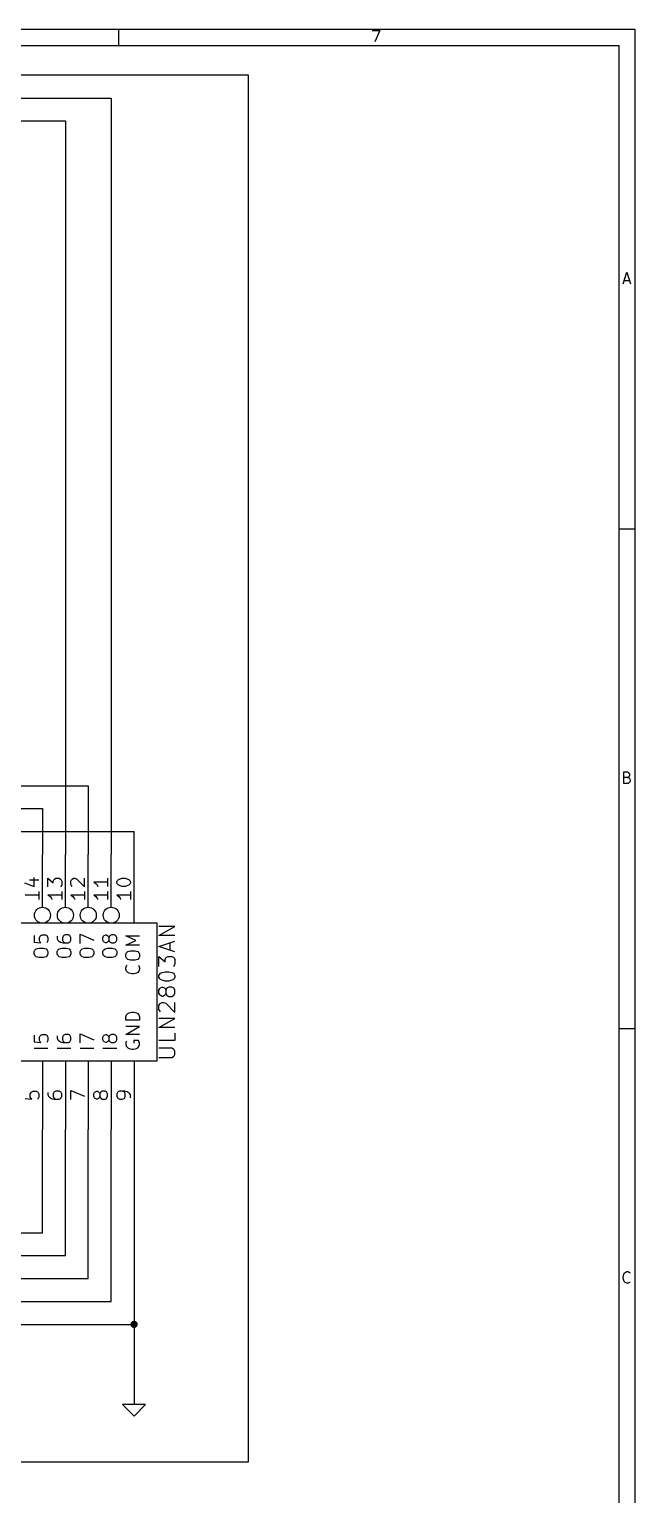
# Model space of a CAD drawing. Extents: x 4000 to 161350, y 4000 to 113000.
# Drawn here: x 134925 to 161350, y 49070 to 113000 of the extents above; entities that cross this region are included whole.
import ezdxf

# ---------------------------------------------------------------- set-up
doc = ezdxf.new("R2010")
doc.units = 0
for name, color, linetype in [('BLACK', 1, 'CONTINUOUS'), ('CYAN', 4, 'CONTINUOUS'), ('GREEN', 3, 'CONTINUOUS'), ('LIGHTBLUE', 10, 'CONTINUOUS'), ('RED', 5, 'CONTINUOUS')]:
    doc.layers.add(name, color=color, linetype=linetype)

msp = doc.modelspace()

# ---------------------------------------------------------------- linework, layer by layer
at = {"layer": 'BLACK'}
for p, q in [((4000, 113000), (161350, 113000)), ((138820, 113000), (138820, 112300)), ((149890, 112950), (150220, 112950)), ((150220, 112950), (150010, 112450)), ((161350, 113000), (161350, 4000)), ((4700, 112300), (160650, 112300)), ((160650, 112300), (160650, 4700)), ((160840, 101900), (161000, 102400)), ((161000, 102400), (161170, 101900)), ((160890, 102040), (161120, 102040)), ((161350, 91200), (160650, 91200)), ((160870, 80100), (160870, 80600)), ((160870, 80600), (161040, 80600)), ((161040, 80600), (161080, 80570)), ((161080, 80570), (161110, 80550)), ((161040, 80360), (160870, 80360)), ((161060, 80100), (160870, 80100)), ((161080, 80380), (161040, 80360)), ((161040, 80360), (161110, 80340)), ((161110, 80120), (161060, 80100)), ((161110, 80410), (161080, 80380)), ((161110, 80550), (161130, 80500)), ((161130, 80450), (161110, 80410)), ((161110, 80340), (161130, 80310)), ((161130, 80150), (161110, 80120)), ((161130, 80500), (161130, 80450)), ((161130, 80310), (161150, 80260)), ((161150, 80190), (161130, 80150)), ((161150, 80260), (161150, 80190)), ((161350, 69400), (160650, 69400)), ((160850, 58580), (160870, 58680)), ((160850, 58510), (160850, 58580)), ((160870, 58420), (160850, 58510)), ((160870, 58680), (160890, 58730)), ((160890, 58370), (160870, 58420)), ((160890, 58730), (160940, 58770)), ((160940, 58320), (160890, 58370)), ((160940, 58770), (161010, 58800)), ((161010, 58300), (160940, 58320)), ((161010, 58800), (161060, 58800)), ((161060, 58300), (161010, 58300)), ((161060, 58800), (161130, 58770)), ((161130, 58320), (161060, 58300)), ((161130, 58770), (161150, 58750)), ((161150, 58350), (161130, 58320))]:
    msp.add_line(p, q, dxfattribs=at)
at = {"layer": 'CYAN'}
for p, q in [((137140, 73120), (137140, 73520)), ((137140, 73520), (137740, 73260)), ((140580, 73460), (141280, 73860)), ((141280, 73860), (140580, 73860)), ((135140, 73460), (135140, 73170)), ((135140, 73170), (135430, 73140)), ((135170, 72830), (135230, 72890)), ((135230, 72890), (135340, 72910)), ((135340, 72910), (135540, 72910)), ((135370, 73370), (135400, 73430)), ((135370, 73230), (135370, 73370)), ((135400, 73170), (135370, 73230)), ((135400, 73430), (135430, 73460)), ((135430, 73140), (135400, 73170)), ((135430, 73460), (135490, 73490)), ((135490, 73490), (135630, 73490)), ((135540, 72910), (135660, 72890)), ((135630, 73490), (135690, 73460)), ((135660, 72890), (135710, 72830)), ((135690, 73460), (135710, 73430)), ((135710, 73170), (135690, 73140)), ((135710, 73430), (135740, 73370)), ((135740, 73230), (135710, 73170)), ((135740, 73370), (135740, 73230)), ((136140, 73430), (136140, 73320)), ((136140, 73320), (136170, 73260)), ((136170, 73260), (136200, 73230)), ((136170, 72830), (136230, 72890)), ((136200, 73230), (136290, 73170)), ((136230, 72890), (136340, 72910)), ((136290, 73170), (136400, 73140)), ((136340, 72910), (136540, 72910)), ((136400, 73430), (136370, 73370)), ((136370, 73370), (136370, 73260)), ((136370, 73260), (136400, 73200)), ((136430, 73460), (136400, 73430)), ((136400, 73200), (136430, 73170)), ((136400, 73140), (136630, 73140)), ((136490, 73490), (136430, 73460)), ((136430, 73170), (136490, 73140)), ((136630, 73490), (136490, 73490)), ((136540, 72910), (136660, 72890)), ((136690, 73460), (136630, 73490)), ((136630, 73140), (136690, 73170)), ((136660, 72890), (136710, 72830)), ((136710, 73430), (136690, 73460)), ((136690, 73170), (136710, 73200)), ((136740, 73370), (136710, 73430)), ((136710, 73200), (136740, 73260)), ((136740, 73260), (136740, 73370)), ((137170, 72830), (137230, 72890)), ((137230, 72890), (137340, 72910)), ((137340, 72910), (137540, 72910)), ((137540, 72910), (137660, 72890)), ((137660, 72890), (137710, 72830)), ((138140, 73370), (138170, 73430)), ((138140, 73260), (138140, 73370)), ((138170, 73200), (138140, 73260)), ((138170, 73430), (138200, 73460)), ((138200, 73170), (138170, 73200)), ((138170, 72830), (138230, 72890)), ((138200, 73460), (138260, 73490)), ((138260, 73140), (138200, 73170)), ((138230, 72890), (138340, 72910)), ((138260, 73490), (138290, 73490)), ((138290, 73140), (138260, 73140)), ((138290, 73490), (138340, 73460)), ((138340, 73170), (138290, 73140)), ((138340, 73460), (138370, 73430)), ((138370, 73200), (138340, 73170)), ((138340, 72910), (138540, 72910)), ((138370, 73430), (138400, 73370)), ((138400, 73260), (138370, 73200)), ((138430, 73430), (138400, 73370)), ((138400, 73370), (138400, 73260)), ((138400, 73260), (138430, 73200)), ((138460, 73460), (138430, 73430)), ((138430, 73200), (138460, 73170)), ((138510, 73490), (138460, 73460)), ((138460, 73170), (138510, 73140)), ((138630, 73490), (138510, 73490)), ((138510, 73140), (138630, 73140)), ((138540, 72910), (138660, 72890)), ((138690, 73460), (138630, 73490)), ((138630, 73140), (138690, 73170)), ((138660, 72890), (138710, 72830)), ((138710, 73430), (138690, 73460)), ((138690, 73170), (138710, 73200)), ((138740, 73370), (138710, 73430)), ((138710, 73200), (138740, 73260)), ((138740, 73260), (138740, 73370)), ((139570, 73250), (139140, 73450)), ((139140, 73450), (139740, 73450)), ((139140, 73050), (139570, 73250)), ((139740, 73050), (139140, 73050)), ((141280, 73460), (140580, 73460)), ((140580, 72990), (141280, 73220)), ((141280, 72760), (140580, 72990)), ((141080, 72820), (141080, 73160)), ((135140, 72770), (135170, 72830)), ((135140, 72660), (135140, 72770)), ((135170, 72600), (135140, 72660)), ((135230, 72540), (135170, 72600)), ((135340, 72510), (135230, 72540)), ((135540, 72510), (135340, 72510)), ((135660, 72540), (135540, 72510)), ((135710, 72600), (135660, 72540)), ((135710, 72830), (135740, 72770)), ((135740, 72660), (135710, 72600)), ((135740, 72770), (135740, 72660)), ((136140, 72770), (136170, 72830)), ((136140, 72660), (136140, 72770)), ((136170, 72600), (136140, 72660)), ((136230, 72540), (136170, 72600)), ((136340, 72510), (136230, 72540)), ((136540, 72510), (136340, 72510)), ((136660, 72540), (136540, 72510)), ((136710, 72600), (136660, 72540)), ((136710, 72830), (136740, 72770)), ((136740, 72660), (136710, 72600)), ((136740, 72770), (136740, 72660)), ((137140, 72770), (137170, 72830)), ((137140, 72660), (137140, 72770)), ((137170, 72600), (137140, 72660)), ((137230, 72540), (137170, 72600)), ((137340, 72510), (137230, 72540)), ((137540, 72510), (137340, 72510)), ((137660, 72540), (137540, 72510)), ((137710, 72600), (137660, 72540)), ((137710, 72830), (137740, 72770)), ((137740, 72660), (137710, 72600)), ((137740, 72770), (137740, 72660)), ((138140, 72770), (138170, 72830)), ((138140, 72660), (138140, 72770)), ((138170, 72600), (138140, 72660)), ((138230, 72540), (138170, 72600)), ((138340, 72510), (138230, 72540)), ((138540, 72510), (138340, 72510)), ((138660, 72540), (138540, 72510)), ((138710, 72600), (138660, 72540)), ((138710, 72830), (138740, 72770)), ((138740, 72660), (138710, 72600)), ((138740, 72770), (138740, 72660)), ((139140, 72650), (139170, 72710)), ((139140, 72540), (139140, 72650)), ((139170, 72480), (139140, 72540)), ((139170, 72710), (139230, 72770)), ((139230, 72420), (139170, 72480)), ((139230, 72770), (139340, 72790)), ((139340, 72390), (139230, 72420)), ((139340, 72790), (139540, 72790)), ((139540, 72390), (139340, 72390)), ((139540, 72790), (139660, 72770)), ((139660, 72420), (139540, 72390)), ((139660, 72770), (139710, 72710)), ((139710, 72480), (139660, 72420)), ((139710, 72710), (139740, 72650)), ((139740, 72540), (139710, 72480)), ((139740, 72650), (139740, 72540)), ((140580, 72120), (140580, 72550)), ((140580, 72550), (140850, 72320)), ((140850, 72420), (140880, 72490)), ((140850, 72320), (140850, 72420)), ((140880, 72490), (140920, 72520)), ((140920, 72520), (140980, 72550)), ((140980, 72550), (141150, 72550)), ((141150, 72550), (141220, 72520)), ((141220, 72520), (141250, 72490)), ((141250, 72490), (141280, 72420)), ((141280, 72420), (141280, 72220)), ((139140, 72050), (139170, 72140)), ((139140, 71990), (139140, 72050)), ((139170, 71910), (139140, 71990)), ((139170, 72140), (139200, 72170)), ((139230, 71850), (139170, 71910)), ((139290, 71820), (139230, 71850)), ((139400, 71790), (139290, 71820)), ((139490, 71790), (139400, 71790)), ((139600, 71820), (139490, 71790)), ((139660, 71850), (139600, 71820)), ((139710, 71910), (139660, 71850)), ((139690, 72170), (139710, 72140)), ((139710, 72140), (139740, 72050)), ((139740, 71990), (139710, 71910)), ((139740, 72050), (139740, 71990)), ((140580, 71720), (140620, 71780)), ((140580, 71650), (140580, 71720)), ((140620, 71580), (140580, 71650)), ((140620, 71780), (140650, 71820)), ((140650, 71820), (140720, 71850)), ((140720, 71850), (140850, 71880)), ((140850, 71880), (141020, 71880)), ((141020, 71880), (141150, 71850)), ((141150, 71850), (141220, 71820)), ((141250, 72150), (141220, 72120)), ((141220, 71820), (141250, 71780)), ((141280, 72220), (141250, 72150)), ((141250, 71780), (141280, 71720)), ((141280, 71650), (141250, 71580)), ((141280, 71720), (141280, 71650)), ((140580, 71080), (140620, 71150)), ((140580, 70950), (140580, 71080)), ((140650, 71550), (140620, 71580)), ((140620, 71150), (140650, 71180)), ((140720, 71520), (140650, 71550)), ((140650, 71180), (140720, 71210)), ((140850, 71480), (140720, 71520)), ((140720, 71210), (140750, 71210)), ((140750, 71210), (140820, 71180)), ((140820, 71180), (140850, 71150)), ((141020, 71480), (140850, 71480)), ((140850, 71150), (140880, 71080)), ((140920, 71150), (140880, 71080)), ((140880, 71080), (140880, 70950)), ((140950, 71180), (140920, 71150)), ((141020, 71210), (140950, 71180)), ((141150, 71520), (141020, 71480)), ((141150, 71210), (141020, 71210)), ((141220, 71550), (141150, 71520)), ((141220, 71180), (141150, 71210)), ((141250, 71580), (141220, 71550)), ((141250, 71150), (141220, 71180)), ((141280, 71080), (141250, 71150)), ((141280, 70950), (141280, 71080)), ((140620, 70880), (140580, 70950)), ((140580, 70410), (140620, 70480)), ((140580, 70240), (140580, 70410)), ((140650, 70850), (140620, 70880)), ((140620, 70480), (140650, 70510)), ((140720, 70810), (140650, 70850)), ((140650, 70510), (140720, 70540)), ((140750, 70810), (140720, 70810)), ((140720, 70540), (140780, 70540)), ((140820, 70850), (140750, 70810)), ((140780, 70540), (140880, 70510)), ((140850, 70880), (140820, 70850)), ((140880, 70950), (140850, 70880)), ((140880, 70950), (140920, 70880)), ((140880, 70510), (141280, 70110)), ((140920, 70880), (140950, 70850)), ((140950, 70850), (141020, 70810)), ((141020, 70810), (141150, 70810)), ((141150, 70810), (141220, 70850)), ((141220, 70850), (141250, 70880)), ((141250, 70880), (141280, 70950)), ((141280, 70110), (141280, 70540)), ((139140, 69920), (139170, 70000)), ((139140, 69770), (139140, 69920)), ((139740, 69770), (139140, 69770)), ((139170, 70000), (139230, 70060)), ((139230, 70060), (139290, 70090)), ((139290, 70090), (139400, 70120)), ((139400, 70120), (139490, 70120)), ((139490, 70120), (139600, 70090)), ((139600, 70090), (139660, 70060)), ((139660, 70060), (139710, 70000)), ((139710, 70000), (139740, 69920)), ((139740, 69920), (139740, 69770)), ((140620, 70180), (140580, 70240)), ((140580, 69450), (141280, 69850)), ((141280, 69850), (140580, 69850)), ((140650, 70140), (140620, 70180)), ((135140, 69120), (135140, 68830)), ((135370, 69030), (135400, 69090)), ((135400, 69090), (135430, 69120)), ((135430, 69120), (135490, 69150)), ((135490, 69150), (135630, 69150)), ((135630, 69150), (135690, 69120)), ((135690, 69120), (135710, 69090)), ((135710, 69090), (135740, 69030)), ((136140, 69090), (136140, 68980)), ((136400, 69090), (136370, 69030)), ((136430, 69120), (136400, 69090)), ((136490, 69150), (136430, 69120)), ((136630, 69150), (136490, 69150)), ((136690, 69120), (136630, 69150)), ((136710, 69090), (136690, 69120)), ((136740, 69030), (136710, 69090)), ((137140, 68780), (137140, 69180)), ((137140, 69180), (137740, 68920)), ((138140, 69030), (138170, 69090)), ((138170, 69090), (138200, 69120)), ((138200, 69120), (138260, 69150)), ((138260, 69150), (138290, 69150)), ((138290, 69150), (138340, 69120)), ((138340, 69120), (138370, 69090)), ((138370, 69090), (138400, 69030)), ((138430, 69090), (138400, 69030)), ((138460, 69120), (138430, 69090)), ((138510, 69150), (138460, 69120)), ((138630, 69150), (138510, 69150)), ((138690, 69120), (138630, 69150)), ((138710, 69090), (138690, 69120)), ((138740, 69030), (138710, 69090)), ((139140, 69140), (139740, 69490)), ((139740, 69490), (139140, 69490)), ((139740, 69140), (139140, 69140)), ((141280, 69450), (140580, 69450)), ((141280, 69210), (141280, 68880)), ((135140, 68830), (135430, 68800)), ((135740, 68540), (135140, 68540)), ((135370, 68890), (135370, 69030)), ((135400, 68830), (135370, 68890)), ((135430, 68800), (135400, 68830)), ((135710, 68830), (135690, 68800)), ((135740, 68890), (135710, 68830)), ((135740, 69030), (135740, 68890)), ((136140, 68980), (136170, 68920)), ((136740, 68540), (136140, 68540)), ((136170, 68920), (136200, 68890)), ((136200, 68890), (136290, 68830)), ((136290, 68830), (136400, 68800)), ((136370, 69030), (136370, 68920)), ((136370, 68920), (136400, 68860)), ((136400, 68860), (136430, 68830)), ((136400, 68800), (136630, 68800)), ((136430, 68830), (136490, 68800)), ((136630, 68800), (136690, 68830)), ((136690, 68830), (136710, 68860)), ((136710, 68860), (136740, 68920)), ((136740, 68920), (136740, 69030)), ((137740, 68540), (137140, 68540)), ((138140, 68920), (138140, 69030)), ((138170, 68860), (138140, 68920)), ((138740, 68540), (138140, 68540)), ((138200, 68830), (138170, 68860)), ((138260, 68800), (138200, 68830)), ((138290, 68800), (138260, 68800)), ((138340, 68830), (138290, 68800)), ((138370, 68860), (138340, 68830)), ((138400, 68920), (138370, 68860)), ((138400, 69030), (138400, 68920)), ((138400, 68920), (138430, 68860)), ((138430, 68860), (138460, 68830)), ((138460, 68830), (138510, 68800)), ((138510, 68800), (138630, 68800)), ((138630, 68800), (138690, 68830)), ((138690, 68830), (138710, 68860)), ((138710, 68860), (138740, 68920)), ((138740, 68920), (138740, 69030)), ((139170, 68860), (139140, 68800)), ((139140, 68800), (139140, 68710)), ((139140, 68710), (139170, 68630)), ((139170, 68630), (139230, 68570)), ((139230, 68570), (139290, 68540)), ((139290, 68540), (139400, 68510)), ((139400, 68510), (139490, 68510)), ((139690, 68890), (139490, 68890)), ((139490, 68890), (139490, 68770)), ((139490, 68510), (139600, 68540)), ((139600, 68540), (139660, 68570)), ((139660, 68570), (139710, 68630)), ((139710, 68860), (139690, 68890)), ((139740, 68770), (139710, 68860)), ((139710, 68630), (139740, 68710)), ((139740, 68710), (139740, 68770)), ((141280, 68880), (140580, 68880)), ((141150, 68550), (140580, 68550)), ((141220, 68510), (141150, 68550)), ((141250, 68480), (141220, 68510)), ((141280, 68410), (141250, 68480)), ((141280, 68280), (141280, 68410)), ((140580, 68150), (141150, 68150)), ((141150, 68150), (141220, 68180)), ((141220, 68180), (141250, 68210)), ((141250, 68210), (141280, 68280))]:
    msp.add_line(p, q, dxfattribs=at)
at = {"layer": 'GREEN'}
for p, q in [((103500, 110000), (138500, 110000)), ((138500, 110000), (138500, 77000)), ((102500, 109000), (136500, 109000)), ((136500, 109000), (136500, 77000)), ((103500, 80000), (137500, 80000)), ((137500, 80000), (137500, 77000)), ((102500, 79000), (135500, 79000)), ((135500, 79000), (135500, 77000)), ((95500, 78000), (139500, 78000)), ((139500, 77000), (139500, 78000)), ((135500, 60500), (135500, 65000)), ((136500, 59500), (136500, 65000)), ((137500, 58500), (137500, 65000)), ((138500, 57500), (138500, 65000)), ((139500, 65000), (139500, 53000)), ((128000, 60500), (135500, 60500)), ((128000, 59500), (136500, 59500)), ((128000, 58500), (137500, 58500)), ((128000, 57500), (138500, 57500)), ((128000, 56500), (139500, 56500))]:
    msp.add_line(p, q, dxfattribs=at)
at = {"layer": 'GREEN', "const_width": 160}
msp.add_lwpolyline([(139420, 56500, 1), (139580, 56500, 1)], format="xyb", close=True, dxfattribs=at)
at = {"layer": 'LIGHTBLUE'}
for p, q in [((144500, 111000), (92500, 111000)), ((144500, 50500), (144500, 111000)), ((110500, 50500), (144500, 50500))]:
    msp.add_line(p, q, dxfattribs=at)
at = {"layer": 'RED'}
for p, q in [((135500, 74700), (135500, 77000)), ((136500, 74700), (136500, 77000)), ((137500, 74700), (137500, 77000)), ((138500, 74700), (138500, 77000)), ((139500, 74000), (139500, 77000)), ((134710, 75760), (135140, 75610)), ((134940, 75900), (135340, 75900)), ((135140, 75610), (135140, 75990)), ((135740, 75590), (135740, 75960)), ((135740, 75960), (135970, 75760)), ((135970, 75840), (136000, 75900)), ((135970, 75760), (135970, 75840)), ((136000, 75900), (136030, 75930)), ((136030, 75930), (136090, 75960)), ((136090, 75960), (136230, 75960)), ((136230, 75960), (136290, 75930)), ((136290, 75930), (136310, 75900)), ((136310, 75610), (136290, 75590)), ((136310, 75900), (136340, 75840)), ((136340, 75670), (136310, 75610)), ((136340, 75840), (136340, 75670)), ((136740, 75840), (136770, 75900)), ((136740, 75700), (136740, 75840)), ((136770, 75640), (136740, 75700)), ((136770, 75900), (136800, 75930)), ((136800, 75610), (136770, 75640)), ((136800, 75930), (136860, 75960)), ((136860, 75960), (136910, 75960)), ((136910, 75960), (137000, 75930)), ((137000, 75930), (137340, 75590)), ((137340, 75590), (137340, 75960)), ((138340, 75790), (137740, 75790)), ((137740, 75790), (137830, 75730)), ((137830, 75730), (137890, 75670)), ((137890, 75670), (137910, 75610)), ((138340, 75960), (138340, 75610)), ((138740, 75810), (138770, 75870)), ((138740, 75760), (138740, 75810)), ((138770, 75700), (138740, 75760)), ((138770, 75870), (138800, 75900)), ((138800, 75670), (138770, 75700)), ((138800, 75900), (138860, 75930)), ((138860, 75640), (138800, 75670)), ((138860, 75930), (138970, 75960)), ((138970, 75610), (138860, 75640)), ((138970, 75960), (139110, 75960)), ((139110, 75610), (138970, 75610)), ((139110, 75960), (139230, 75930)), ((139230, 75640), (139110, 75610)), ((139230, 75930), (139290, 75900)), ((139290, 75670), (139230, 75640)), ((139290, 75900), (139310, 75870)), ((139310, 75700), (139290, 75670)), ((139310, 75870), (139340, 75810)), ((139340, 75760), (139310, 75700)), ((139340, 75810), (139340, 75760)), ((135340, 75220), (134740, 75220)), ((135340, 75390), (135340, 75040)), ((136340, 75220), (135740, 75220)), ((135740, 75220), (135830, 75160)), ((135830, 75160), (135890, 75100)), ((135890, 75100), (135910, 75040)), ((136340, 75390), (136340, 75040)), ((137340, 75220), (136740, 75220)), ((136740, 75220), (136830, 75160)), ((136830, 75160), (136890, 75100)), ((136890, 75100), (136910, 75040)), ((137340, 75390), (137340, 75040)), ((138340, 75220), (137740, 75220)), ((137740, 75220), (137830, 75160)), ((137830, 75160), (137890, 75100)), ((137890, 75100), (137910, 75040)), ((138340, 75390), (138340, 75040)), ((139340, 75220), (138740, 75220)), ((138740, 75220), (138830, 75160)), ((138830, 75160), (138890, 75100)), ((138890, 75100), (138910, 75040)), ((139340, 75390), (139340, 75040)), ((140500, 74000), (130500, 74000)), ((140500, 68000), (140500, 74000)), ((130500, 68000), (140500, 68000)), ((135500, 68000), (135500, 65000)), ((136500, 68000), (136500, 65000)), ((137500, 68000), (137500, 65000)), ((138500, 68000), (138500, 65000)), ((139500, 68000), (139500, 65000)), ((134970, 66560), (135000, 66620)), ((134970, 66420), (134970, 66560)), ((135000, 66620), (135030, 66650)), ((135030, 66650), (135090, 66680)), ((135090, 66680), (135230, 66680)), ((135230, 66680), (135290, 66650)), ((135290, 66650), (135310, 66620)), ((135310, 66620), (135340, 66560)), ((135340, 66560), (135340, 66420)), ((135740, 66620), (135740, 66510)), ((135740, 66510), (135770, 66450)), ((136000, 66620), (135970, 66560)), ((135970, 66560), (135970, 66450)), ((136030, 66650), (136000, 66620)), ((136090, 66680), (136030, 66650)), ((136230, 66680), (136090, 66680)), ((136290, 66650), (136230, 66680)), ((136310, 66620), (136290, 66650)), ((136340, 66560), (136310, 66620)), ((136340, 66450), (136340, 66560)), ((136740, 66310), (136740, 66710)), ((136740, 66710), (137340, 66450)), ((137740, 66560), (137770, 66620)), ((137740, 66450), (137740, 66560)), ((137770, 66620), (137800, 66650)), ((137800, 66650), (137860, 66680)), ((137860, 66680), (137890, 66680)), ((137890, 66680), (137940, 66650)), ((137940, 66650), (137970, 66620)), ((137970, 66620), (138000, 66560)), ((138030, 66620), (138000, 66560)), ((138000, 66560), (138000, 66450)), ((138060, 66650), (138030, 66620)), ((138110, 66680), (138060, 66650)), ((138230, 66680), (138110, 66680)), ((138290, 66650), (138230, 66680)), ((138310, 66620), (138290, 66650)), ((138340, 66560), (138310, 66620)), ((138340, 66450), (138340, 66560)), ((138770, 66620), (138740, 66560)), ((138740, 66560), (138740, 66450)), ((138800, 66650), (138770, 66620)), ((138860, 66680), (138800, 66650)), ((139090, 66680), (138860, 66680)), ((139060, 66650), (139000, 66680)), ((139090, 66620), (139060, 66650)), ((139200, 66650), (139090, 66680)), ((139110, 66560), (139090, 66620)), ((139110, 66450), (139110, 66560)), ((139290, 66590), (139200, 66650)), ((139310, 66560), (139290, 66590)), ((139340, 66510), (139310, 66560)), ((139340, 66390), (139340, 66510)), ((134740, 66360), (135030, 66330)), ((135000, 66360), (134970, 66420)), ((135030, 66330), (135000, 66360)), ((135310, 66360), (135290, 66330)), ((135340, 66420), (135310, 66360)), ((135770, 66450), (135800, 66420)), ((135800, 66420), (135890, 66360)), ((135890, 66360), (136000, 66330)), ((135970, 66450), (136000, 66390)), ((136000, 66390), (136030, 66360)), ((136000, 66330), (136230, 66330)), ((136030, 66360), (136090, 66330)), ((136230, 66330), (136290, 66360)), ((136290, 66360), (136310, 66390)), ((136310, 66390), (136340, 66450)), ((137770, 66390), (137740, 66450)), ((137800, 66360), (137770, 66390)), ((137860, 66330), (137800, 66360)), ((137890, 66330), (137860, 66330)), ((137940, 66360), (137890, 66330)), ((137970, 66390), (137940, 66360)), ((138000, 66450), (137970, 66390)), ((138000, 66450), (138030, 66390)), ((138030, 66390), (138060, 66360)), ((138060, 66360), (138110, 66330)), ((138110, 66330), (138230, 66330)), ((138230, 66330), (138290, 66360)), ((138290, 66360), (138310, 66390)), ((138310, 66390), (138340, 66450)), ((138740, 66450), (138770, 66390)), ((138770, 66390), (138800, 66360)), ((138800, 66360), (138860, 66330)), ((138860, 66330), (139000, 66330)), ((139000, 66330), (139060, 66360)), ((139060, 66360), (139090, 66390)), ((139090, 66390), (139110, 66450)), ((139000, 53000), (139500, 52500)), ((140000, 53000), (139000, 53000)), ((139500, 52500), (140000, 53000))]:
    msp.add_line(p, q, dxfattribs=at)
for centre in [(135500, 74350), (136500, 74350), (137500, 74350), (138500, 74350)]:
    msp.add_circle(centre, 350, dxfattribs=at)

doc.saveas('drawing.dxf')
